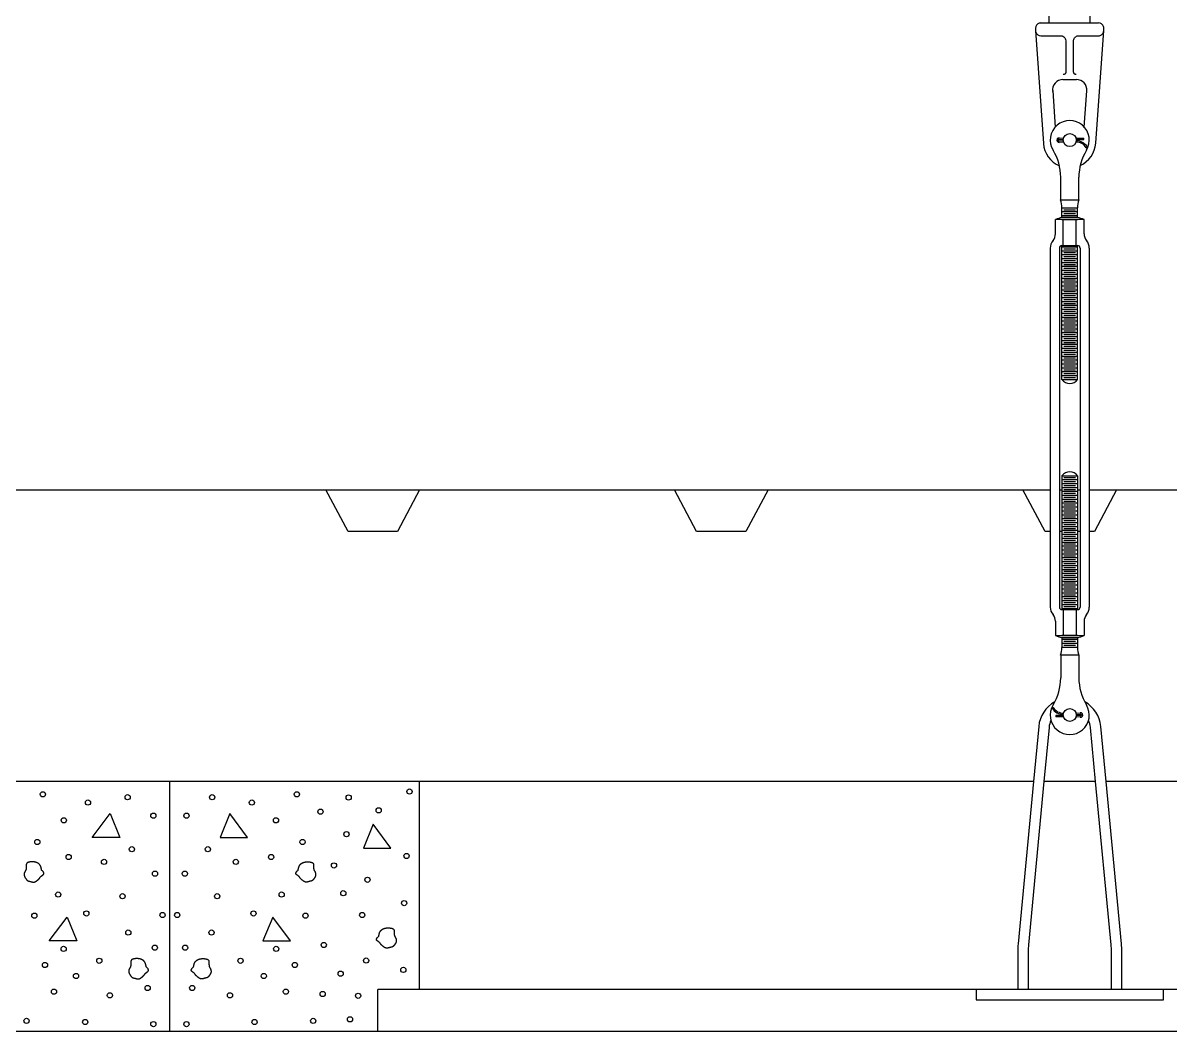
# Model space of a CAD drawing. Extents: x -63 to 400, y -73 to 137.
# Drawn here: x 113.2 to 168.3, y -50.2 to -1.8 of the extents above; entities that cross this region are included whole.
import ezdxf

# ---------------------------------------------------------------- set-up
doc = ezdxf.new("R2010")
doc.units = 0
doc.header["$MEASUREMENT"] = 0
doc.layers.add('2', color=7, linetype='Continuous')

msp = doc.modelspace()

# ---------------------------------------------------------------- linework, layer by layer
at = {"layer": '2', "color": 5, "linetype": 'Continuous'}
for p, q in [((162.532, -1.795), (162.535, 70.015)), ((164.513, -1.795), (164.516, 70.015)), ((161.894, -1.97), (161.883, -2.042)), ((161.883, -2.042), (161.883, -2.161)), ((161.883, -2.161), (161.885, -2.197)), ((161.883, -2.161), (162.259, -7.58)), ((161.885, -2.197), (161.894, -2.234)), ((161.908, -1.933), (161.894, -1.97)), ((161.929, -1.898), (161.908, -1.933)), ((161.956, -1.867), (161.929, -1.898)), ((161.987, -1.841), (161.956, -1.867)), ((162.021, -1.82), (161.987, -1.841)), ((162.058, -1.806), (162.021, -1.82)), ((162.095, -1.797), (162.058, -1.806)), ((162.131, -1.795), (162.095, -1.797)), ((162.131, -1.795), (164.914, -1.795)), ((164.778, -7.577), (165.161, -2.161)), ((164.987, -1.806), (164.914, -1.795)), ((165.023, -1.82), (164.987, -1.806)), ((165.058, -1.841), (165.023, -1.82)), ((165.089, -1.867), (165.058, -1.841)), ((165.115, -1.898), (165.089, -1.867)), ((165.136, -1.933), (165.115, -1.898)), ((165.151, -1.97), (165.136, -1.933)), ((165.159, -2.006), (165.151, -1.97)), ((165.151, -2.234), (165.161, -2.161)), ((165.161, -2.042), (165.159, -2.006)), ((165.161, -2.161), (165.161, -2.042)), ((161.894, -2.234), (161.908, -2.27)), ((161.908, -2.27), (161.929, -2.305)), ((161.929, -2.305), (161.956, -2.336)), ((161.956, -2.336), (161.987, -2.363)), ((161.987, -2.363), (162.021, -2.383)), ((162.021, -2.383), (162.058, -2.398)), ((162.058, -2.398), (162.131, -2.409)), ((162.131, -2.409), (163.089, -2.409)), ((163.089, -2.409), (163.125, -2.411)), ((163.125, -2.411), (163.162, -2.42)), ((163.162, -2.42), (163.198, -2.434)), ((163.198, -2.434), (163.233, -2.455)), ((163.233, -2.455), (163.264, -2.481)), ((163.264, -2.481), (163.29, -2.513)), ((163.29, -2.513), (163.311, -2.547)), ((163.311, -2.547), (163.326, -2.584)), ((163.326, -2.584), (163.337, -2.656)), ((163.337, -2.656), (163.337, -4.147)), ((163.708, -2.656), (163.71, -2.621)), ((163.708, -4.147), (163.708, -2.656)), ((163.71, -2.621), (163.719, -2.584)), ((163.719, -2.584), (163.733, -2.547)), ((163.733, -2.547), (163.754, -2.513)), ((163.754, -2.513), (163.781, -2.481)), ((163.781, -2.481), (163.812, -2.455)), ((163.812, -2.455), (163.846, -2.434)), ((163.846, -2.434), (163.883, -2.42)), ((163.883, -2.42), (163.956, -2.409)), ((163.956, -2.409), (164.914, -2.409)), ((164.914, -2.409), (164.95, -2.406)), ((164.95, -2.406), (164.987, -2.398)), ((164.987, -2.398), (165.023, -2.383)), ((165.023, -2.383), (165.058, -2.363)), ((165.058, -2.363), (165.089, -2.336)), ((165.089, -2.336), (165.115, -2.305)), ((165.115, -2.305), (165.136, -2.27)), ((165.136, -2.27), (165.151, -2.234)), ((163.249, -4.265), (163.213, -4.271)), ((163.267, -4.258), (163.249, -4.265)), ((163.285, -4.248), (163.267, -4.258)), ((163.3, -4.235), (163.285, -4.248)), ((163.314, -4.219), (163.3, -4.235)), ((163.324, -4.202), (163.314, -4.219)), ((163.331, -4.184), (163.324, -4.202)), ((163.335, -4.165), (163.331, -4.184)), ((163.337, -4.147), (163.335, -4.165)), ((163.713, -4.184), (163.708, -4.147)), ((163.721, -4.202), (163.713, -4.184)), ((163.731, -4.219), (163.721, -4.202)), ((163.744, -4.235), (163.731, -4.219)), ((163.76, -4.248), (163.744, -4.235)), ((163.777, -4.258), (163.76, -4.248)), ((163.795, -4.265), (163.777, -4.258)), ((163.814, -4.27), (163.795, -4.265)), ((163.832, -4.271), (163.814, -4.27)), ((163.197, -4.513), (163.849, -4.513)), ((162.706, -5.087), (162.706, -5.056)), ((162.706, -5.056), (162.824, -6.803)), ((164.222, -6.798), (164.342, -5.056)), ((163.013, -7.378), (163.214, -7.394)), ((163.214, -7.456), (163.013, -7.472)), ((163.018, -7.316), (163.227, -7.332)), ((163.227, -7.517), (163.018, -7.534)), ((163.824, -7.332), (164.199, -7.332)), ((163.836, -7.395), (164.199, -7.395)), ((164.199, -7.395), (164.199, -7.332)), ((164.316, -7.787), (164.37, -7.756)), ((163.088, -10.3), (163.088, -9.21)), ((163.963, -10.3), (163.963, -9.21)), ((163.088, -10.3), (163.963, -10.3)), ((163.15, -10.675), (163.9, -10.675)), ((163.15, -11.149), (163.15, -10.675)), ((163.15, -10.857), (163.9, -10.857)), ((163.244, -10.769), (163.806, -10.769)), ((163.244, -10.956), (163.806, -10.956)), ((163.9, -11.149), (163.9, -10.675)), ((164.213, -11.237), (162.838, -11.237)), ((162.838, -11.928), (162.838, -11.237)), ((163.15, -11.05), (163.9, -11.05)), ((163.9, -11.149), (163.15, -11.149)), ((163.15, -11.237), (163.9, -11.237)), ((163.213, -12.487), (163.213, -11.237)), ((163.838, -12.487), (163.838, -11.237)), ((164.213, -11.928), (164.213, -11.237)), ((162.588, -12.612), (162.588, -29.862)), ((163.025, -12.612), (163.025, -29.862)), ((163.15, -18.925), (163.15, -12.487)), ((163.15, -12.487), (163.9, -12.487)), ((163.15, -12.55), (163.9, -12.55)), ((163.244, -12.644), (163.806, -12.644)), ((163.9, -18.925), (163.9, -12.487)), ((164.025, -12.612), (164.025, -29.862)), ((164.463, -12.612), (164.463, -29.862)), ((163.15, -12.737), (163.9, -12.737)), ((163.15, -12.925), (163.9, -12.925)), ((163.15, -13.112), (163.9, -13.112)), ((163.244, -12.831), (163.806, -12.831)), ((163.244, -13.019), (163.806, -13.019)), ((163.244, -13.206), (163.806, -13.206)), ((163.15, -13.3), (163.9, -13.3)), ((163.15, -13.487), (163.9, -13.487)), ((163.15, -13.675), (163.9, -13.675)), ((163.244, -13.394), (163.806, -13.394)), ((163.244, -13.581), (163.806, -13.581)), ((163.244, -13.769), (163.806, -13.769)), ((163.15, -13.862), (163.9, -13.862)), ((163.15, -14.05), (163.9, -14.05)), ((163.15, -14.237), (163.9, -14.237)), ((163.244, -13.956), (163.806, -13.956)), ((163.244, -14.144), (163.806, -14.144)), ((163.244, -14.331), (163.806, -14.331)), ((163.15, -14.425), (163.9, -14.425)), ((163.15, -14.612), (163.9, -14.612)), ((163.15, -14.8), (163.9, -14.8)), ((163.244, -14.519), (163.806, -14.519)), ((163.244, -14.706), (163.806, -14.706)), ((163.15, -14.987), (163.9, -14.987)), ((163.15, -15.175), (163.9, -15.175)), ((163.15, -15.362), (163.9, -15.362)), ((163.244, -14.894), (163.806, -14.894)), ((163.244, -15.081), (163.806, -15.081)), ((163.244, -15.269), (163.806, -15.269)), ((163.15, -15.55), (163.9, -15.55)), ((163.15, -15.737), (163.9, -15.737)), ((163.15, -15.925), (163.9, -15.925)), ((163.244, -15.456), (163.806, -15.456)), ((163.244, -15.644), (163.806, -15.644)), ((163.244, -15.831), (163.806, -15.831)), ((163.15, -16.112), (163.9, -16.112)), ((163.15, -16.3), (163.9, -16.3)), ((163.15, -16.487), (163.9, -16.487)), ((163.244, -16.019), (163.806, -16.019)), ((163.244, -16.206), (163.806, -16.206)), ((163.244, -16.394), (163.806, -16.394)), ((163.15, -16.675), (163.9, -16.675)), ((163.15, -16.862), (163.9, -16.862)), ((163.15, -17.05), (163.9, -17.05)), ((163.244, -16.581), (163.806, -16.581)), ((163.244, -16.769), (163.806, -16.769)), ((163.244, -16.956), (163.806, -16.956)), ((163.15, -17.237), (163.9, -17.237)), ((163.15, -17.425), (163.9, -17.425)), ((163.15, -17.612), (163.9, -17.612)), ((163.244, -17.144), (163.806, -17.144)), ((163.244, -17.331), (163.806, -17.331)), ((163.244, -17.519), (163.806, -17.519)), ((163.15, -17.8), (163.9, -17.8)), ((163.15, -17.987), (163.9, -17.987)), ((163.15, -18.175), (163.9, -18.175)), ((163.244, -17.706), (163.806, -17.706)), ((163.244, -17.894), (163.806, -17.894)), ((163.244, -18.081), (163.806, -18.081)), ((163.15, -18.362), (163.9, -18.362)), ((163.15, -18.55), (163.9, -18.55)), ((163.15, -18.737), (163.9, -18.737)), ((163.244, -18.269), (163.806, -18.269)), ((163.244, -18.456), (163.806, -18.456)), ((163.244, -18.644), (163.806, -18.644)), ((163.15, -18.925), (163.9, -18.925)), ((163.244, -18.831), (163.806, -18.831)), ((163.15, -23.55), (163.15, -29.987)), ((163.15, -23.55), (163.9, -23.55)), ((163.244, -23.644), (163.806, -23.644)), ((163.9, -23.55), (163.9, -29.987)), ((94.713, -24.235), (162.588, -24.235)), ((128.838, -26.235), (127.775, -24.235)), ((132.275, -24.235), (131.213, -26.235)), ((145.588, -26.235), (144.525, -24.235)), ((149.025, -24.235), (147.963, -26.235)), ((162.338, -26.235), (161.275, -24.235)), ((163.025, -24.235), (163.15, -24.235)), ((163.15, -23.737), (163.9, -23.737)), ((163.15, -23.925), (163.9, -23.925)), ((163.15, -24.112), (163.9, -24.112)), ((163.244, -23.831), (163.806, -23.831)), ((163.244, -24.019), (163.806, -24.019)), ((163.244, -24.206), (163.806, -24.206)), ((163.9, -24.235), (164.025, -24.235)), ((164.463, -24.235), (229.588, -24.235)), ((165.775, -24.235), (164.713, -26.235)), ((163.15, -24.3), (163.9, -24.3)), ((163.15, -24.487), (163.9, -24.487)), ((163.15, -24.675), (163.9, -24.675)), ((163.244, -24.394), (163.806, -24.394)), ((163.244, -24.581), (163.806, -24.581)), ((163.244, -24.769), (163.806, -24.769)), ((163.15, -24.862), (163.9, -24.862)), ((163.15, -25.05), (163.9, -25.05)), ((163.15, -25.237), (163.9, -25.237)), ((163.244, -24.956), (163.806, -24.956)), ((163.244, -25.144), (163.806, -25.144)), ((163.244, -25.331), (163.806, -25.331)), ((163.15, -25.425), (163.9, -25.425)), ((163.15, -25.612), (163.9, -25.612)), ((163.15, -25.8), (163.9, -25.8)), ((163.244, -25.519), (163.806, -25.519)), ((163.244, -25.706), (163.806, -25.706)), ((163.244, -25.894), (163.806, -25.894)), ((131.213, -26.235), (128.838, -26.235)), ((147.963, -26.235), (145.588, -26.235)), ((162.588, -26.235), (162.338, -26.235)), ((163.15, -26.237), (163.025, -26.237)), ((163.15, -25.987), (163.9, -25.987)), ((163.15, -26.175), (163.9, -26.175)), ((163.15, -26.362), (163.9, -26.362)), ((163.244, -26.081), (163.806, -26.081)), ((163.244, -26.269), (163.806, -26.269)), ((163.244, -26.456), (163.806, -26.456)), ((164.025, -26.237), (163.9, -26.237)), ((164.713, -26.235), (164.463, -26.235)), ((163.15, -26.55), (163.9, -26.55)), ((163.15, -26.737), (163.9, -26.737)), ((163.15, -26.925), (163.9, -26.925)), ((163.244, -26.644), (163.806, -26.644)), ((163.244, -26.831), (163.806, -26.831)), ((163.15, -27.112), (163.9, -27.112)), ((163.15, -27.3), (163.9, -27.3)), ((163.15, -27.487), (163.9, -27.487)), ((163.244, -27.019), (163.806, -27.019)), ((163.244, -27.206), (163.806, -27.206)), ((163.244, -27.394), (163.806, -27.394)), ((163.15, -27.675), (163.9, -27.675)), ((163.15, -27.862), (163.9, -27.862)), ((163.15, -28.05), (163.9, -28.05)), ((163.244, -27.581), (163.806, -27.581)), ((163.244, -27.769), (163.806, -27.769)), ((163.244, -27.956), (163.806, -27.956)), ((163.15, -28.237), (163.9, -28.237)), ((163.15, -28.425), (163.9, -28.425)), ((163.15, -28.612), (163.9, -28.612)), ((163.244, -28.144), (163.806, -28.144)), ((163.244, -28.331), (163.806, -28.331)), ((163.244, -28.519), (163.806, -28.519)), ((163.15, -28.8), (163.9, -28.8)), ((163.15, -28.987), (163.9, -28.987)), ((163.15, -29.175), (163.9, -29.175)), ((163.244, -28.706), (163.806, -28.706)), ((163.244, -28.894), (163.806, -28.894)), ((163.244, -29.081), (163.806, -29.081)), ((163.15, -29.362), (163.9, -29.362)), ((163.15, -29.55), (163.9, -29.55)), ((163.15, -29.737), (163.9, -29.737)), ((163.244, -29.269), (163.806, -29.269)), ((163.244, -29.456), (163.806, -29.456)), ((163.244, -29.644), (163.806, -29.644)), ((163.15, -29.925), (163.9, -29.925)), ((163.15, -29.987), (163.9, -29.987)), ((163.213, -29.987), (163.213, -31.237)), ((163.244, -29.831), (163.806, -29.831)), ((163.838, -29.987), (163.838, -31.237)), ((162.838, -30.547), (162.838, -31.237)), ((164.213, -30.547), (164.213, -31.237)), ((162.838, -31.237), (164.213, -31.237)), ((163.9, -31.237), (163.15, -31.237)), ((163.15, -31.326), (163.15, -31.8)), ((163.15, -31.326), (163.9, -31.326)), ((163.9, -31.425), (163.15, -31.425)), ((163.9, -31.326), (163.9, -31.8)), ((163.9, -31.617), (163.15, -31.617)), ((163.9, -31.8), (163.15, -31.8)), ((163.806, -31.519), (163.244, -31.519)), ((163.806, -31.706), (163.244, -31.706)), ((163.088, -32.175), (163.088, -33.264)), ((163.963, -32.175), (163.088, -32.175)), ((163.963, -32.175), (163.963, -33.264)), ((162.734, -34.687), (162.681, -34.719)), ((163.214, -35.08), (162.852, -35.08)), ((162.852, -35.08), (162.852, -35.142)), ((163.227, -35.142), (162.852, -35.142)), ((163.824, -34.957), (164.032, -34.941)), ((164.032, -35.159), (163.824, -35.142)), ((163.836, -35.019), (164.037, -35.003)), ((164.037, -35.097), (163.836, -35.081)), ((162.033, -35.598), (161.783, -38.24)), ((162.531, -35.646), (162.285, -38.24)), ((164.768, -38.24), (164.522, -35.646)), ((165.27, -38.24), (165.02, -35.598)), ((95.52, -38.237), (161.783, -38.237)), ((120.277, -50.237), (120.277, -38.237)), ((132.277, -48.237), (132.277, -38.237)), ((161.783, -38.24), (161.042, -46.052)), ((162.285, -38.24), (161.54, -46.099)), ((162.285, -38.237), (164.768, -38.237)), ((165.513, -46.099), (164.768, -38.24)), ((165.27, -38.237), (228.783, -38.237)), ((166.011, -46.052), (165.27, -38.24)), ((116.547, -40.934), (117.398, -39.784)), ((117.398, -39.784), (117.869, -40.934)), ((123.155, -39.784), (122.685, -40.934)), ((124.006, -40.934), (123.155, -39.784)), ((130.046, -40.298), (129.575, -41.448)), ((130.897, -41.448), (130.046, -40.298)), ((117.869, -40.934), (116.547, -40.934)), ((122.685, -40.934), (124.006, -40.934)), ((129.575, -41.448), (130.897, -41.448)), ((114.481, -45.907), (115.332, -44.758)), ((115.332, -44.758), (115.803, -45.907)), ((125.221, -44.758), (124.751, -45.907)), ((126.072, -45.907), (125.221, -44.758)), ((115.803, -45.907), (114.481, -45.907)), ((124.751, -45.907), (126.072, -45.907)), ((161.027, -46.382), (161.027, -48.24)), ((161.527, -46.382), (161.527, -48.24)), ((165.527, -48.24), (165.527, -46.382)), ((166.027, -48.24), (166.027, -46.382)), ((182.277, -48.237), (130.277, -48.237)), ((130.277, -50.237), (130.277, -48.237)), ((159.027, -48.24), (159.027, -48.74)), ((168.027, -48.74), (168.027, -48.24)), ((159.027, -48.74), (168.027, -48.74)), ((-23.723, -50.237), (264.277, -50.237))]:
    msp.add_line(p, q, dxfattribs=at)
for points in [[(114.109, -42.498), (114.107, -42.48, 0.004785), (114.104, -42.463, 0.004913), (114.101, -42.446, 0.005179), (114.098, -42.429, 0.005594), (114.095, -42.413, 0.005983), (114.091, -42.397, 0.006362), (114.087, -42.382, 0.006756), (114.082, -42.367, 0.00718), (114.077, -42.352, 0.007603), (114.072, -42.338, 0.008039), (114.067, -42.325, 0.008471), (114.061, -42.311, 0.00891), (114.054, -42.298, 0.009333), (114.048, -42.286, 0.00975), (114.041, -42.274, 0.010138), (114.033, -42.262, 0.010509), (114.025, -42.251, 0.010826), (114.017, -42.24, 0.011103), (114.008, -42.23, 0.011341), (113.999, -42.22, 0.011564), (113.989, -42.211, 0.011551), (113.978, -42.202, 0.011336), (113.968, -42.193, 0.011036), (113.957, -42.185, 0.010634), (113.945, -42.177, 0.010268), (113.933, -42.17, 0.009897), (113.921, -42.163, 0.009544), (113.908, -42.156, 0.009179), (113.895, -42.15, 0.008841), (113.882, -42.144, 0.008503), (113.868, -42.139, 0.008191), (113.854, -42.134, 0.007883), (113.84, -42.13, 0.007603), (113.825, -42.125, 0.007329), (113.81, -42.122, 0.007081), (113.795, -42.118, 0.006841), (113.78, -42.115, 0.006626), (113.765, -42.113, 0.006419), (113.749, -42.11, 0.006236), (113.733, -42.109, 0.006061), (113.717, -42.107, 0.005907), (113.701, -42.106, 0.005763), (113.685, -42.105, 0.005637), (113.669, -42.105, 0.005521), (113.653, -42.105, 0.005421), (113.636, -42.105, 0.005329), (113.62, -42.106, 0.005258), (113.603, -42.107, 0.005201), (113.587, -42.108, 0.00514), (113.57, -42.11, 0.005062), (113.554, -42.112, 0.005083), (113.537, -42.114, 0.005221), (113.521, -42.117, 0.006031), (113.505, -42.12, 0.007829), (113.489, -42.124, 0.009649), (113.474, -42.128, 0.011932), (113.459, -42.133, 0.014416), (113.446, -42.139, 0.017553), (113.433, -42.145, 0.021223), (113.421, -42.152, 0.025951), (113.411, -42.16, 0.03001), (113.402, -42.17, 0.033019), (113.395, -42.18, 0.032883), (113.388, -42.191, 0.029027), (113.383, -42.203, 0.025269), (113.379, -42.216, 0.021469), (113.376, -42.23, 0.017986), (113.374, -42.244, 0.014521), (113.372, -42.258, 0.011672), (113.371, -42.274, 0.008962), (113.37, -42.289, 0.006754), (113.37, -42.305, 0.004559), (113.37, -42.321, 0.002745), (113.37, -42.338, 0.000833), (113.37, -42.354, -0.000805), (113.37, -42.371, -0.002637), (113.37, -42.387, -0.004312), (113.37, -42.404, -0.006297), (113.369, -42.42, -0.008122), (113.367, -42.436, -0.010228), (113.365, -42.451, -0.012587), (113.362, -42.466, -0.01574), (113.357, -42.481, -0.017251), (113.352, -42.495, -0.017002), (113.347, -42.509, -0.015078), (113.34, -42.522, -0.010869), (113.333, -42.535, -0.007364), (113.326, -42.548, -0.003739), (113.318, -42.561, -0.000502), (113.311, -42.574, 0.003172), (113.304, -42.587, 0.006628), (113.297, -42.6, 0.010722), (113.291, -42.614, 0.013226), (113.286, -42.628, 0.014832), (113.281, -42.642, 0.015088), (113.278, -42.657, 0.014292), (113.275, -42.672, 0.013883), (113.273, -42.687, 0.013764), (113.272, -42.703, 0.013686), (113.272, -42.718, 0.013657), (113.272, -42.733, 0.013745), (113.274, -42.749, 0.013963), (113.276, -42.764, 0.014224), (113.279, -42.779, 0.014554), (113.283, -42.793, 0.015101), (113.288, -42.807, 0.015976), (113.294, -42.821, 0.015668), (113.3, -42.835, 0.013866), (113.307, -42.848, 0.011842), (113.315, -42.86, 0.009091), (113.323, -42.873, 0.00656), (113.332, -42.885, 0.003629), (113.34, -42.897, 0.001959), (113.349, -42.909, 0.001108), (113.357, -42.921, 0.001572), (113.366, -42.933, 0.00347), (113.375, -42.945, 0.004668), (113.384, -42.957, 0.005443), (113.394, -42.969, 0.007694), (113.404, -42.98, 0.01221), (113.414, -42.99, 0.017137), (113.426, -43, 0.023974), (113.438, -43.008, 0.025959), (113.45, -43.014, 0.022284), (113.464, -43.02, 0.018818), (113.477, -43.025, 0.015063), (113.492, -43.03, 0.011683), (113.506, -43.033, 0.008014), (113.521, -43.037, 0.004976), (113.536, -43.04, 0.00181), (113.551, -43.043, -0.001224), (113.566, -43.047, -0.004947), (113.581, -43.05, -0.006053), (113.596, -43.055, -0.004853), (113.611, -43.059, -0.003013), (113.626, -43.063, -0.000016), (113.641, -43.068, 0.002521), (113.655, -43.072, 0.00528), (113.669, -43.075, 0.007878), (113.684, -43.078, 0.010941), (113.698, -43.08, 0.014094), (113.712, -43.082, 0.017981), (113.726, -43.082, 0.020233), (113.74, -43.081, 0.021055), (113.754, -43.079, 0.020457), (113.767, -43.076, 0.018422), (113.781, -43.071, 0.016727), (113.794, -43.066, 0.015121), (113.808, -43.06, 0.013622), (113.821, -43.053, 0.012038), (113.834, -43.046, 0.010686), (113.847, -43.038, 0.009342), (113.86, -43.029, 0.008202), (113.873, -43.02, 0.007044), (113.885, -43.01, 0.006083), (113.898, -43, 0.005098), (113.91, -42.99, 0.004237), (113.922, -42.98, 0.003276), (113.934, -42.969, 0.002582), (113.946, -42.959, 0.001962), (113.957, -42.948, 0.000895), (113.969, -42.938, -0.000947), (113.98, -42.928, 0.001004), (113.991, -42.917, 0.007533), (114.001, -42.907, 0.013881), (114.011, -42.896, 0.021241), (114.019, -42.884, 0.018761), (114.028, -42.871, 0.006753), (114.035, -42.858, -0.002565), (114.044, -42.846, -0.012008), (114.053, -42.834, -0.015872), (114.062, -42.823, -0.014536), (114.072, -42.813, -0.013302), (114.083, -42.802, -0.011978), (114.095, -42.793, -0.010661), (114.107, -42.783, -0.009179), (114.119, -42.774, -0.006686), (114.132, -42.765, -0.00297), (114.146, -42.755, 0.000284), (114.159, -42.746, 0.004153), (114.171, -42.737, 0.007845), (114.182, -42.727, 0.012498), (114.193, -42.718, 0.01805), (114.202, -42.708, 0.025988), (114.209, -42.697, 0.033213), (114.215, -42.687, 0.038945), (114.218, -42.676, 0.042043), (114.22, -42.664, 0.041098), (114.22, -42.652, 0.037039), (114.218, -42.64, 0.031405), (114.214, -42.627, 0.029902), (114.209, -42.614, 0.029417), (114.201, -42.6, 0.018987), (114.193, -42.587, 0.006842), (114.185, -42.575, 0.021033), (114.171, -42.558, 0.026686), (114.146, -42.532, 0.010564), (114.11, -42.498, 0.005181)], [(126.444, -42.498), (126.447, -42.48, -0.004785), (126.449, -42.463, -0.004913), (126.452, -42.446, -0.005179), (126.455, -42.429, -0.005594), (126.459, -42.413, -0.005983), (126.462, -42.397, -0.006362), (126.467, -42.382, -0.006756), (126.471, -42.367, -0.00718), (126.476, -42.352, -0.007603), (126.481, -42.338, -0.008039), (126.487, -42.325, -0.008471), (126.492, -42.311, -0.00891), (126.499, -42.298, -0.009333), (126.506, -42.286, -0.00975), (126.513, -42.274, -0.010138), (126.52, -42.262, -0.010509), (126.528, -42.251, -0.010826), (126.537, -42.24, -0.011103), (126.545, -42.23, -0.011341), (126.555, -42.22, -0.011564), (126.565, -42.211, -0.011551), (126.575, -42.202, -0.011336), (126.586, -42.193, -0.011036), (126.597, -42.185, -0.010634), (126.608, -42.177, -0.010268), (126.62, -42.17, -0.009897), (126.632, -42.163, -0.009544), (126.645, -42.156, -0.009179), (126.658, -42.15, -0.008841), (126.672, -42.144, -0.008503), (126.685, -42.139, -0.008191), (126.699, -42.134, -0.007883), (126.714, -42.13, -0.007603), (126.728, -42.125, -0.007329), (126.743, -42.122, -0.007081), (126.758, -42.118, -0.006841), (126.773, -42.115, -0.006626), (126.789, -42.113, -0.006419), (126.804, -42.11, -0.006236), (126.82, -42.109, -0.006061), (126.836, -42.107, -0.005907), (126.852, -42.106, -0.005763), (126.868, -42.105, -0.005637), (126.884, -42.105, -0.005521), (126.901, -42.105, -0.005421), (126.917, -42.105, -0.005329), (126.934, -42.106, -0.005258), (126.95, -42.107, -0.005201), (126.967, -42.108, -0.00514), (126.983, -42.11, -0.005062), (127, -42.112, -0.005083), (127.016, -42.114, -0.005221), (127.032, -42.117, -0.006031), (127.048, -42.12, -0.007829), (127.064, -42.124, -0.009649), (127.079, -42.128, -0.011932), (127.094, -42.133, -0.014416), (127.108, -42.139, -0.017553), (127.12, -42.145, -0.021223), (127.132, -42.152, -0.025951), (127.142, -42.16, -0.03001), (127.151, -42.17, -0.033019), (127.159, -42.18, -0.032883), (127.165, -42.191, -0.029027), (127.17, -42.203, -0.025269), (127.174, -42.216, -0.021469), (127.177, -42.23, -0.017986), (127.18, -42.244, -0.014521), (127.181, -42.258, -0.011672), (127.182, -42.274, -0.008962), (127.183, -42.289, -0.006754), (127.183, -42.305, -0.004559), (127.183, -42.321, -0.002745), (127.183, -42.338, -0.000833), (127.183, -42.354, 0.000805), (127.183, -42.371, 0.002637), (127.183, -42.387, 0.004312), (127.184, -42.404, 0.006297), (127.185, -42.42, 0.008122), (127.186, -42.436, 0.010228), (127.189, -42.451, 0.012587), (127.192, -42.466, 0.01574), (127.196, -42.481, 0.017251), (127.201, -42.495, 0.017002), (127.207, -42.509, 0.015078), (127.213, -42.522, 0.010869), (127.22, -42.535, 0.007364), (127.228, -42.548, 0.003739), (127.235, -42.561, 0.000502), (127.242, -42.574, -0.003172), (127.25, -42.587, -0.006628), (127.256, -42.6, -0.010722), (127.262, -42.614, -0.013226), (127.268, -42.628, -0.014832), (127.272, -42.642, -0.015088), (127.276, -42.657, -0.014292), (127.278, -42.672, -0.013883), (127.28, -42.687, -0.013764), (127.281, -42.703, -0.013686), (127.282, -42.718, -0.013657), (127.281, -42.733, -0.013745), (127.28, -42.749, -0.013963), (127.277, -42.764, -0.014224), (127.274, -42.779, -0.014554), (127.27, -42.793, -0.015101), (127.265, -42.807, -0.015976), (127.26, -42.821, -0.015668), (127.253, -42.835, -0.013866), (127.246, -42.848, -0.011842), (127.238, -42.86, -0.009091), (127.23, -42.873, -0.00656), (127.222, -42.885, -0.003629), (127.213, -42.897, -0.001959), (127.205, -42.909, -0.001108), (127.196, -42.921, -0.001572), (127.187, -42.933, -0.00347), (127.178, -42.945, -0.004668), (127.169, -42.957, -0.005443), (127.159, -42.969, -0.007694), (127.149, -42.98, -0.01221), (127.139, -42.99, -0.017137), (127.128, -43, -0.023974), (127.116, -43.008, -0.025959), (127.103, -43.014, -0.022284), (127.09, -43.02, -0.018818), (127.076, -43.025, -0.015063), (127.062, -43.03, -0.011683), (127.047, -43.033, -0.008014), (127.032, -43.037, -0.004976), (127.017, -43.04, -0.00181), (127.002, -43.043, 0.001224), (126.987, -43.047, 0.004947), (126.972, -43.05, 0.006053), (126.957, -43.055, 0.004853), (126.942, -43.059, 0.003013), (126.927, -43.063, 0.000016), (126.913, -43.068, -0.002521), (126.898, -43.072, -0.00528), (126.884, -43.075, -0.007878), (126.87, -43.078, -0.010941), (126.855, -43.08, -0.014094), (126.841, -43.082, -0.017981), (126.827, -43.082, -0.020233), (126.813, -43.081, -0.021055), (126.8, -43.079, -0.020457), (126.786, -43.076, -0.018422), (126.772, -43.071, -0.016727), (126.759, -43.066, -0.015121), (126.745, -43.06, -0.013622), (126.732, -43.053, -0.012038), (126.719, -43.046, -0.010686), (126.706, -43.038, -0.009342), (126.693, -43.029, -0.008202), (126.681, -43.02, -0.007044), (126.668, -43.01, -0.006083), (126.656, -43, -0.005098), (126.643, -42.99, -0.004237), (126.631, -42.98, -0.003276), (126.619, -42.969, -0.002582), (126.608, -42.959, -0.001962), (126.596, -42.948, -0.000895), (126.585, -42.938, 0.000947), (126.573, -42.928, -0.001004), (126.562, -42.917, -0.007533), (126.552, -42.907, -0.013881), (126.542, -42.896, -0.021241), (126.534, -42.884, -0.018761), (126.526, -42.871, -0.006753), (126.518, -42.858, 0.002565), (126.51, -42.846, 0.012008), (126.501, -42.834, 0.015872), (126.491, -42.823, 0.014536), (126.481, -42.813, 0.013302), (126.47, -42.802, 0.011978), (126.459, -42.793, 0.010661), (126.447, -42.783, 0.009179), (126.434, -42.774, 0.006686), (126.421, -42.765, 0.00297), (126.408, -42.755, -0.000284), (126.395, -42.746, -0.004153), (126.382, -42.737, -0.007845), (126.371, -42.727, -0.012498), (126.36, -42.718, -0.01805), (126.351, -42.708, -0.025988), (126.344, -42.697, -0.033213), (126.338, -42.687, -0.038945), (126.335, -42.676, -0.042043), (126.333, -42.664, -0.041098), (126.333, -42.652, -0.037039), (126.335, -42.64, -0.031405), (126.339, -42.627, -0.029902), (126.344, -42.614, -0.029417), (126.352, -42.6, -0.018987), (126.36, -42.587, -0.006842), (126.368, -42.575, -0.021033), (126.382, -42.558, -0.026686), (126.407, -42.532, -0.010564), (126.443, -42.498, -0.005181)], [(130.319, -45.673), (130.321, -45.655, -0.004785), (130.324, -45.637, -0.004913), (130.327, -45.62, -0.005179), (130.33, -45.604, -0.005594), (130.333, -45.588, -0.005983), (130.337, -45.572, -0.006362), (130.341, -45.557, -0.006756), (130.345, -45.542, -0.00718), (130.35, -45.527, -0.007603), (130.355, -45.513, -0.008039), (130.361, -45.499, -0.008471), (130.367, -45.486, -0.00891), (130.373, -45.473, -0.009333), (130.38, -45.461, -0.00975), (130.387, -45.449, -0.010138), (130.395, -45.437, -0.010509), (130.403, -45.426, -0.010826), (130.411, -45.415, -0.011103), (130.42, -45.405, -0.011341), (130.429, -45.395, -0.011564), (130.439, -45.386, -0.011551), (130.449, -45.376, -0.011336), (130.46, -45.368, -0.011036), (130.471, -45.36, -0.010634), (130.483, -45.352, -0.010268), (130.495, -45.345, -0.009897), (130.507, -45.338, -0.009544), (130.52, -45.331, -0.009179), (130.533, -45.325, -0.008841), (130.546, -45.319, -0.008503), (130.56, -45.314, -0.008191), (130.574, -45.309, -0.007883), (130.588, -45.304, -0.007603), (130.603, -45.3, -0.007329), (130.617, -45.296, -0.007081), (130.632, -45.293, -0.006841), (130.648, -45.29, -0.006626), (130.663, -45.287, -0.006419), (130.679, -45.285, -0.006236), (130.694, -45.283, -0.006061), (130.71, -45.282, -0.005907), (130.726, -45.281, -0.005763), (130.743, -45.28, -0.005637), (130.759, -45.28, -0.005521), (130.775, -45.28, -0.005421), (130.792, -45.28, -0.005329), (130.808, -45.281, -0.005258), (130.825, -45.282, -0.005201), (130.841, -45.283, -0.00514), (130.858, -45.285, -0.005062), (130.874, -45.287, -0.005083), (130.89, -45.289, -0.005221), (130.907, -45.292, -0.006031), (130.923, -45.295, -0.007829), (130.939, -45.299, -0.009649), (130.954, -45.303, -0.011932), (130.968, -45.308, -0.014416), (130.982, -45.313, -0.017553), (130.995, -45.32, -0.021223), (131.006, -45.327, -0.025951), (131.017, -45.335, -0.03001), (131.026, -45.345, -0.033019), (131.033, -45.355, -0.032883), (131.039, -45.366, -0.029027), (131.045, -45.378, -0.025269), (131.049, -45.391, -0.021469), (131.052, -45.404, -0.017986), (131.054, -45.419, -0.014521), (131.056, -45.433, -0.011672), (131.057, -45.448, -0.008962), (131.057, -45.464, -0.006754), (131.058, -45.48, -0.004559), (131.058, -45.496, -0.002745), (131.057, -45.513, -0.000833), (131.057, -45.529, 0.000805), (131.057, -45.546, 0.002637), (131.058, -45.562, 0.004312), (131.058, -45.578, 0.006297), (131.059, -45.595, 0.008122), (131.061, -45.611, 0.010228), (131.063, -45.626, 0.012587), (131.066, -45.641, 0.01574), (131.07, -45.656, 0.017251), (131.075, -45.67, 0.017002), (131.081, -45.684, 0.015078), (131.088, -45.697, 0.010869), (131.095, -45.71, 0.007364), (131.102, -45.723, 0.003739), (131.11, -45.736, 0.000502), (131.117, -45.749, -0.003172), (131.124, -45.762, -0.006628), (131.131, -45.775, -0.010722), (131.137, -45.789, -0.013226), (131.142, -45.803, -0.014832), (131.146, -45.817, -0.015088), (131.15, -45.832, -0.014292), (131.153, -45.847, -0.013883), (131.155, -45.862, -0.013764), (131.156, -45.878, -0.013686), (131.156, -45.893, -0.013657), (131.156, -45.908, -0.013745), (131.154, -45.924, -0.013963), (131.152, -45.939, -0.014224), (131.149, -45.954, -0.014554), (131.145, -45.968, -0.015101), (131.14, -45.982, -0.015976), (131.134, -45.996, -0.015668), (131.128, -46.01, -0.013866), (131.12, -46.023, -0.011842), (131.113, -46.035, -0.009091), (131.105, -46.048, -0.00656), (131.096, -46.06, -0.003629), (131.088, -46.072, -0.001959), (131.079, -46.084, -0.001108), (131.07, -46.096, -0.001572), (131.062, -46.108, -0.00347), (131.053, -46.12, -0.004668), (131.044, -46.132, -0.005443), (131.034, -46.143, -0.007694), (131.024, -46.155, -0.01221), (131.013, -46.165, -0.017137), (131.002, -46.174, -0.023974), (130.99, -46.182, -0.025959), (130.977, -46.189, -0.022284), (130.964, -46.195, -0.018818), (130.95, -46.2, -0.015063), (130.936, -46.204, -0.011683), (130.922, -46.208, -0.008014), (130.907, -46.212, -0.004976), (130.892, -46.215, -0.00181), (130.877, -46.218, 0.001224), (130.861, -46.221, 0.004947), (130.846, -46.225, 0.006053), (130.831, -46.229, 0.004853), (130.817, -46.234, 0.003013), (130.802, -46.238, 0.000016), (130.787, -46.242, -0.002521), (130.773, -46.246, -0.00528), (130.758, -46.25, -0.007878), (130.744, -46.253, -0.010941), (130.73, -46.255, -0.014094), (130.716, -46.257, -0.017981), (130.702, -46.257, -0.020233), (130.688, -46.256, -0.021055), (130.674, -46.254, -0.020457), (130.66, -46.251, -0.018422), (130.647, -46.246, -0.016727), (130.633, -46.241, -0.015121), (130.62, -46.235, -0.013622), (130.607, -46.228, -0.012038), (130.594, -46.221, -0.010686), (130.581, -46.213, -0.009342), (130.568, -46.204, -0.008202), (130.555, -46.195, -0.007044), (130.543, -46.185, -0.006083), (130.53, -46.175, -0.005098), (130.518, -46.165, -0.004237), (130.506, -46.155, -0.003276), (130.494, -46.144, -0.002582), (130.482, -46.134, -0.001962), (130.47, -46.123, -0.000895), (130.459, -46.113, 0.000947), (130.448, -46.102, -0.001004), (130.437, -46.092, -0.007533), (130.426, -46.082, -0.013881), (130.417, -46.07, -0.021241), (130.408, -46.058, -0.018761), (130.4, -46.046, -0.006753), (130.392, -46.033, 0.002565), (130.384, -46.021, 0.012008), (130.375, -46.009, 0.015872), (130.366, -45.998, 0.014536), (130.355, -45.988, 0.013302), (130.345, -45.977, 0.011978), (130.333, -45.968, 0.010661), (130.321, -45.958, 0.009179), (130.308, -45.949, 0.006686), (130.295, -45.939, 0.00297), (130.282, -45.93, -0.000284), (130.269, -45.921, -0.004153), (130.257, -45.912, -0.007845), (130.245, -45.902, -0.012498), (130.235, -45.893, -0.01805), (130.226, -45.883, -0.025988), (130.218, -45.872, -0.033213), (130.213, -45.862, -0.038945), (130.209, -45.85, -0.042043), (130.208, -45.839, -0.041098), (130.208, -45.827, -0.037039), (130.21, -45.815, -0.031405), (130.213, -45.802, -0.029902), (130.219, -45.789, -0.029417), (130.227, -45.775, -0.018987), (130.235, -45.762, -0.006842), (130.243, -45.749, -0.021033), (130.257, -45.733, -0.026686), (130.282, -45.707, -0.010564), (130.318, -45.672, -0.005181)], [(119.137, -47.149), (119.135, -47.131, 0.004785), (119.132, -47.114, 0.004913), (119.129, -47.097, 0.005179), (119.126, -47.08, 0.005594), (119.123, -47.064, 0.005983), (119.119, -47.048, 0.006362), (119.115, -47.033, 0.006756), (119.11, -47.018, 0.00718), (119.106, -47.003, 0.007603), (119.1, -46.989, 0.008039), (119.095, -46.976, 0.008471), (119.089, -46.962, 0.00891), (119.083, -46.949, 0.009333), (119.076, -46.937, 0.00975), (119.069, -46.925, 0.010138), (119.061, -46.913, 0.010509), (119.053, -46.902, 0.010826), (119.045, -46.891, 0.011103), (119.036, -46.881, 0.011341), (119.027, -46.871, 0.011564), (119.017, -46.862, 0.011551), (119.007, -46.853, 0.011336), (118.996, -46.844, 0.011036), (118.985, -46.836, 0.010634), (118.973, -46.828, 0.010268), (118.961, -46.821, 0.009897), (118.949, -46.814, 0.009544), (118.936, -46.807, 0.009179), (118.923, -46.801, 0.008841), (118.91, -46.795, 0.008503), (118.896, -46.79, 0.008191), (118.882, -46.785, 0.007883), (118.868, -46.78, 0.007603), (118.853, -46.776, 0.007329), (118.838, -46.773, 0.007081), (118.823, -46.769, 0.006841), (118.808, -46.766, 0.006626), (118.793, -46.764, 0.006419), (118.777, -46.761, 0.006236), (118.761, -46.76, 0.006061), (118.745, -46.758, 0.005907), (118.729, -46.757, 0.005763), (118.713, -46.756, 0.005637), (118.697, -46.756, 0.005521), (118.681, -46.756, 0.005421), (118.664, -46.756, 0.005329), (118.648, -46.757, 0.005258), (118.631, -46.758, 0.005201), (118.615, -46.759, 0.00514), (118.598, -46.761, 0.005062), (118.582, -46.763, 0.005083), (118.565, -46.765, 0.005221), (118.549, -46.768, 0.006031), (118.533, -46.771, 0.007829), (118.517, -46.775, 0.009649), (118.502, -46.779, 0.011932), (118.488, -46.784, 0.014416), (118.474, -46.79, 0.017553), (118.461, -46.796, 0.021223), (118.45, -46.803, 0.025951), (118.439, -46.811, 0.03001), (118.43, -46.821, 0.033019), (118.423, -46.831, 0.032883), (118.416, -46.842, 0.029027), (118.411, -46.854, 0.025269), (118.407, -46.867, 0.021469), (118.404, -46.881, 0.017986), (118.402, -46.895, 0.014521), (118.4, -46.909, 0.011672), (118.399, -46.925, 0.008962), (118.399, -46.94, 0.006754), (118.398, -46.956, 0.004559), (118.398, -46.972, 0.002745), (118.398, -46.989, 0.000833), (118.399, -47.005, -0.000805), (118.399, -47.022, -0.002637), (118.398, -47.038, -0.004312), (118.398, -47.055, -0.006297), (118.397, -47.071, -0.008122), (118.395, -47.087, -0.010228), (118.393, -47.102, -0.012587), (118.39, -47.117, -0.01574), (118.386, -47.132, -0.017251), (118.381, -47.146, -0.017002), (118.375, -47.16, -0.015078), (118.368, -47.173, -0.010869), (118.361, -47.186, -0.007364), (118.354, -47.199, -0.003739), (118.346, -47.212, -0.000502), (118.339, -47.225, 0.003172), (118.332, -47.238, 0.006628), (118.325, -47.251, 0.010722), (118.319, -47.265, 0.013226), (118.314, -47.279, 0.014832), (118.309, -47.293, 0.015088), (118.306, -47.308, 0.014292), (118.303, -47.323, 0.013883), (118.301, -47.338, 0.013764), (118.3, -47.354, 0.013686), (118.3, -47.369, 0.013657), (118.3, -47.384, 0.013745), (118.302, -47.4, 0.013963), (118.304, -47.415, 0.014224), (118.307, -47.43, 0.014554), (118.311, -47.444, 0.015101), (118.316, -47.458, 0.015976), (118.322, -47.472, 0.015668), (118.328, -47.486, 0.013866), (118.335, -47.499, 0.011842), (118.343, -47.511, 0.009091), (118.351, -47.524, 0.00656), (118.36, -47.536, 0.003629), (118.368, -47.548, 0.001959), (118.377, -47.56, 0.001108), (118.385, -47.572, 0.001572), (118.394, -47.584, 0.00347), (118.403, -47.596, 0.004668), (118.412, -47.608, 0.005443), (118.422, -47.62, 0.007694), (118.432, -47.631, 0.01221), (118.443, -47.641, 0.017137), (118.454, -47.651, 0.023974), (118.466, -47.659, 0.025959), (118.478, -47.665, 0.022284), (118.492, -47.671, 0.018818), (118.506, -47.676, 0.015063), (118.52, -47.681, 0.011683), (118.534, -47.684, 0.008014), (118.549, -47.688, 0.004976), (118.564, -47.691, 0.00181), (118.579, -47.694, -0.001224), (118.594, -47.698, -0.004947), (118.609, -47.701, -0.006053), (118.624, -47.706, -0.004853), (118.639, -47.71, -0.003013), (118.654, -47.714, -0.000016), (118.669, -47.719, 0.002521), (118.683, -47.723, 0.00528), (118.698, -47.726, 0.007878), (118.712, -47.729, 0.010941), (118.726, -47.731, 0.014094), (118.74, -47.733, 0.017981), (118.754, -47.733, 0.020233), (118.768, -47.732, 0.021055), (118.782, -47.73, 0.020457), (118.796, -47.727, 0.018422), (118.809, -47.722, 0.016727), (118.823, -47.717, 0.015121), (118.836, -47.711, 0.013622), (118.849, -47.704, 0.012038), (118.862, -47.697, 0.010686), (118.875, -47.689, 0.009342), (118.888, -47.68, 0.008202), (118.901, -47.671, 0.007044), (118.913, -47.661, 0.006083), (118.926, -47.651, 0.005098), (118.938, -47.641, 0.004237), (118.95, -47.631, 0.003276), (118.962, -47.62, 0.002582), (118.974, -47.61, 0.001962), (118.985, -47.599, 0.000895), (118.997, -47.589, -0.000947), (119.008, -47.579, 0.001004), (119.019, -47.568, 0.007533), (119.029, -47.558, 0.013881), (119.039, -47.547, 0.021241), (119.048, -47.535, 0.018761), (119.056, -47.522, 0.006753), (119.064, -47.509, -0.002565), (119.072, -47.497, -0.012008), (119.081, -47.485, -0.015872), (119.09, -47.474, -0.014536), (119.1, -47.464, -0.013302), (119.111, -47.453, -0.011978), (119.123, -47.444, -0.010661), (119.135, -47.434, -0.009179), (119.148, -47.425, -0.006686), (119.161, -47.416, -0.00297), (119.174, -47.406, 0.000284), (119.187, -47.397, 0.004153), (119.199, -47.388, 0.007845), (119.211, -47.378, 0.012498), (119.221, -47.369, 0.01805), (119.23, -47.359, 0.025988), (119.237, -47.348, 0.033213), (119.243, -47.338, 0.038945), (119.247, -47.327, 0.042043), (119.248, -47.315, 0.041098), (119.248, -47.303, 0.037039), (119.246, -47.291, 0.031405), (119.242, -47.278, 0.029902), (119.237, -47.265, 0.029417), (119.229, -47.251, 0.018987), (119.221, -47.238, 0.006842), (119.213, -47.226, 0.021033), (119.199, -47.209, 0.026686), (119.174, -47.183, 0.010564), (119.138, -47.149, 0.005181)], [(121.416, -47.149), (121.418, -47.131, -0.004785), (121.421, -47.114, -0.004913), (121.424, -47.097, -0.005179), (121.427, -47.08, -0.005594), (121.431, -47.064, -0.005983), (121.434, -47.048, -0.006362), (121.438, -47.033, -0.006756), (121.443, -47.018, -0.00718), (121.448, -47.003, -0.007603), (121.453, -46.989, -0.008039), (121.458, -46.976, -0.008471), (121.464, -46.962, -0.00891), (121.471, -46.949, -0.009333), (121.477, -46.937, -0.00975), (121.485, -46.925, -0.010138), (121.492, -46.913, -0.010509), (121.5, -46.902, -0.010826), (121.508, -46.891, -0.011103), (121.517, -46.881, -0.011341), (121.527, -46.871, -0.011564), (121.536, -46.862, -0.011551), (121.547, -46.853, -0.011336), (121.557, -46.844, -0.011036), (121.569, -46.836, -0.010634), (121.58, -46.828, -0.010268), (121.592, -46.821, -0.009897), (121.604, -46.814, -0.009544), (121.617, -46.807, -0.009179), (121.63, -46.801, -0.008841), (121.643, -46.795, -0.008503), (121.657, -46.79, -0.008191), (121.671, -46.785, -0.007883), (121.685, -46.78, -0.007603), (121.7, -46.776, -0.007329), (121.715, -46.773, -0.007081), (121.73, -46.769, -0.006841), (121.745, -46.766, -0.006626), (121.76, -46.764, -0.006419), (121.776, -46.761, -0.006236), (121.792, -46.76, -0.006061), (121.808, -46.758, -0.005907), (121.824, -46.757, -0.005763), (121.84, -46.756, -0.005637), (121.856, -46.756, -0.005521), (121.873, -46.756, -0.005421), (121.889, -46.756, -0.005329), (121.906, -46.757, -0.005258), (121.922, -46.758, -0.005201), (121.938, -46.759, -0.00514), (121.955, -46.761, -0.005062), (121.971, -46.763, -0.005083), (121.988, -46.765, -0.005221), (122.004, -46.768, -0.006031), (122.02, -46.771, -0.007829), (122.036, -46.775, -0.009649), (122.051, -46.779, -0.011932), (122.066, -46.784, -0.014416), (122.079, -46.79, -0.017553), (122.092, -46.796, -0.021223), (122.104, -46.803, -0.025951), (122.114, -46.811, -0.03001), (122.123, -46.821, -0.033019), (122.131, -46.831, -0.032883), (122.137, -46.842, -0.029027), (122.142, -46.854, -0.025269), (122.146, -46.867, -0.021469), (122.149, -46.881, -0.017986), (122.151, -46.895, -0.014521), (122.153, -46.909, -0.011672), (122.154, -46.925, -0.008962), (122.155, -46.94, -0.006754), (122.155, -46.956, -0.004559), (122.155, -46.972, -0.002745), (122.155, -46.989, -0.000833), (122.155, -47.005, 0.000805), (122.155, -47.022, 0.002637), (122.155, -47.038, 0.004312), (122.156, -47.055, 0.006297), (122.157, -47.071, 0.008122), (122.158, -47.087, 0.010228), (122.16, -47.102, 0.012587), (122.164, -47.117, 0.01574), (122.168, -47.132, 0.017251), (122.173, -47.146, 0.017002), (122.179, -47.16, 0.015078), (122.185, -47.173, 0.010869), (122.192, -47.186, 0.007364), (122.199, -47.199, 0.003739), (122.207, -47.212, 0.000502), (122.214, -47.225, -0.003172), (122.221, -47.238, -0.006628), (122.228, -47.251, -0.010722), (122.234, -47.265, -0.013226), (122.239, -47.279, -0.014832), (122.244, -47.293, -0.015088), (122.247, -47.308, -0.014292), (122.25, -47.323, -0.013883), (122.252, -47.338, -0.013764), (122.253, -47.354, -0.013686), (122.254, -47.369, -0.013657), (122.253, -47.384, -0.013745), (122.252, -47.4, -0.013963), (122.249, -47.415, -0.014224), (122.246, -47.43, -0.014554), (122.242, -47.444, -0.015101), (122.237, -47.458, -0.015976), (122.232, -47.472, -0.015668), (122.225, -47.486, -0.013866), (122.218, -47.499, -0.011842), (122.21, -47.511, -0.009091), (122.202, -47.524, -0.00656), (122.194, -47.536, -0.003629), (122.185, -47.548, -0.001959), (122.176, -47.56, -0.001108), (122.168, -47.572, -0.001572), (122.159, -47.584, -0.00347), (122.15, -47.596, -0.004668), (122.141, -47.608, -0.005443), (122.131, -47.62, -0.007694), (122.121, -47.631, -0.01221), (122.111, -47.641, -0.017137), (122.099, -47.651, -0.023974), (122.087, -47.659, -0.025959), (122.075, -47.665, -0.022284), (122.062, -47.671, -0.018818), (122.048, -47.676, -0.015063), (122.034, -47.681, -0.011683), (122.019, -47.684, -0.008014), (122.004, -47.688, -0.004976), (121.989, -47.691, -0.00181), (121.974, -47.694, 0.001224), (121.959, -47.698, 0.004947), (121.944, -47.701, 0.006053), (121.929, -47.706, 0.004853), (121.914, -47.71, 0.003013), (121.899, -47.714, 0.000016), (121.885, -47.719, -0.002521), (121.87, -47.723, -0.00528), (121.856, -47.726, -0.007878), (121.841, -47.729, -0.010941), (121.827, -47.731, -0.014094), (121.813, -47.733, -0.017981), (121.799, -47.733, -0.020233), (121.785, -47.732, -0.021055), (121.771, -47.73, -0.020457), (121.758, -47.727, -0.018422), (121.744, -47.722, -0.016727), (121.731, -47.717, -0.015121), (121.717, -47.711, -0.013622), (121.704, -47.704, -0.012038), (121.691, -47.697, -0.010686), (121.678, -47.689, -0.009342), (121.665, -47.68, -0.008202), (121.653, -47.671, -0.007044), (121.64, -47.661, -0.006083), (121.628, -47.651, -0.005098), (121.615, -47.641, -0.004237), (121.603, -47.631, -0.003276), (121.591, -47.62, -0.002582), (121.579, -47.61, -0.001962), (121.568, -47.599, -0.000895), (121.556, -47.589, 0.000947), (121.545, -47.579, -0.001004), (121.534, -47.568, -0.007533), (121.524, -47.558, -0.013881), (121.514, -47.547, -0.021241), (121.506, -47.535, -0.018761), (121.498, -47.522, -0.006753), (121.49, -47.509, 0.002565), (121.481, -47.497, 0.012008), (121.473, -47.485, 0.015872), (121.463, -47.474, 0.014536), (121.453, -47.464, 0.013302), (121.442, -47.453, 0.011978), (121.43, -47.444, 0.010661), (121.418, -47.434, 0.009179), (121.406, -47.425, 0.006686), (121.393, -47.416, 0.00297), (121.38, -47.406, -0.000284), (121.367, -47.397, -0.004153), (121.354, -47.388, -0.007845), (121.343, -47.378, -0.012498), (121.332, -47.369, -0.01805), (121.323, -47.359, -0.025988), (121.316, -47.348, -0.033213), (121.31, -47.338, -0.038945), (121.307, -47.327, -0.042043), (121.305, -47.315, -0.041098), (121.305, -47.303, -0.037039), (121.307, -47.291, -0.031405), (121.311, -47.278, -0.029902), (121.316, -47.265, -0.029417), (121.324, -47.251, -0.018987), (121.332, -47.238, -0.006842), (121.34, -47.226, -0.021033), (121.354, -47.209, -0.026686), (121.379, -47.183, -0.010564), (121.415, -47.149, -0.005181)]]:
    msp.add_lwpolyline(points, format="xyb", dxfattribs=at)
for centre, radius in [((163.525, -7.425), 0.312), ((163.525, -35.05), 0.312), ((114.173, -38.859), 0.125), ((116.338, -39.259), 0.125), ((118.245, -39.001), 0.125), ((122.308, -39.001), 0.125), ((124.215, -39.259), 0.125), ((126.38, -38.859), 0.125), ((128.867, -39.014), 0.125), ((131.792, -38.73), 0.125), ((127.514, -39.697), 0.125), ((130.31, -39.633), 0.125), ((115.178, -40.109), 0.125), ((119.482, -39.89), 0.125), ((121.071, -39.89), 0.125), ((125.375, -40.109), 0.125), ((128.762, -40.776), 0.125), ((113.903, -41.153), 0.125), ((126.651, -41.153), 0.125), ((115.41, -41.875), 0.125), ((118.451, -41.501), 0.125), ((122.102, -41.501), 0.125), ((125.143, -41.875), 0.125), ((131.651, -41.823), 0.125), ((117.111, -42.107), 0.125), ((123.442, -42.107), 0.125), ((128.162, -42.279), 0.125), ((119.56, -42.674), 0.125), ((120.994, -42.674), 0.125), ((129.769, -42.97), 0.125), ((114.908, -43.679), 0.125), ((125.646, -43.679), 0.125), ((128.609, -43.614), 0.125), ((118, -43.756), 0.125), ((122.553, -43.756), 0.125), ((131.535, -44.091), 0.125), ((113.764, -44.695), 0.125), ((116.263, -44.584), 0.125), ((119.924, -44.662), 0.125), ((120.63, -44.662), 0.125), ((124.29, -44.584), 0.125), ((126.789, -44.695), 0.125), ((129.521, -44.662), 0.125), ((118.276, -45.502), 0.125), ((122.277, -45.502), 0.125), ((115.168, -46.287), 0.125), ((119.548, -46.232), 0.125), ((121.006, -46.232), 0.125), ((125.385, -46.287), 0.125), ((127.674, -46.099), 0.125), ((116.882, -46.862), 0.125), ((123.671, -46.862), 0.125), ((129.705, -46.849), 0.125), ((114.273, -47.061), 0.125), ((126.281, -47.061), 0.125), ((128.481, -47.482), 0.125), ((131.496, -47.3), 0.125), ((115.765, -47.592), 0.125), ((124.788, -47.592), 0.125), ((114.704, -48.344), 0.125), ((117.391, -48.521), 0.125), ((119.205, -48.167), 0.125), ((121.349, -48.167), 0.125), ((123.162, -48.521), 0.125), ((125.849, -48.344), 0.125), ((127.619, -48.455), 0.125), ((129.322, -48.543), 0.125), ((128.932, -49.671), 0.125), ((113.388, -49.749), 0.125), ((116.208, -49.804), 0.125), ((119.481, -49.903), 0.125), ((121.072, -49.903), 0.125), ((124.345, -49.804), 0.125), ((127.165, -49.749), 0.125)]:
    msp.add_circle(centre, radius, dxfattribs=at)
for centre, radius, start, end in [((163.194, -5.007), 0.494, 89.663, 189.3301), ((163.849, -5.008), 0.495, 354.4687, 90.0032), ((163.525, -7.425), 0.938, 328.7095, 211.2904), ((163.525, -7.49), 1.269, 184.0801, 246.8386), ((163.01, -7.425), 0.109, 85.5189, 274.4811), ((163.01, -7.425), 0.0469, 85.5189, 274.4811), ((163.842, -8.067), 0.55, 30.5508, 91.9631), ((163.842, -8.067), 0.612, 30.5508, 90.5806), ((163.484, -7.46), 1.3, 294.7793, 354.8006), ((160.588, -9.21), 2.5, 0, 31.2904), ((166.463, -9.21), 2.5, 148.7096, 180), ((161.987, -10.676), 1.163, 0.0532, 18.8714), ((165.063, -10.676), 1.163, 161.1286, 179.9468), ((163.525, -13.065), 1.953, 101.0695, 110.6097), ((163.525, -13.065), 1.953, 69.3903, 78.9305), ((162.338, -11.928), 0.5, 319.8808, 0), ((164.713, -11.928), 0.5, 180, 220.1192), ((163.15, -12.612), 0.562, 139.8808, 180), ((163.15, -12.612), 0.125, 90, 180), ((163.9, -12.612), 0.125, 0, 90), ((163.9, -12.612), 0.562, 0, 40.1192), ((163.525, -18.644), 0.469, 216.8699, 323.1301), ((163.525, -23.831), 0.469, 36.8699, 143.1301), ((163.15, -29.862), 0.562, 180, 220.1192), ((162.338, -30.547), 0.5, 0, 40.1192), ((163.15, -29.862), 0.125, 180, 270), ((163.9, -29.862), 0.125, 270, 0), ((164.713, -30.547), 0.5, 139.8808, 180), ((163.9, -29.862), 0.562, 319.8808, 0), ((163.525, -29.409), 1.953, 249.3903, 258.9305), ((163.525, -29.409), 1.953, 281.0695, 290.6097), ((161.987, -31.799), 1.163, 341.1286, 359.9468), ((165.063, -31.799), 1.163, 180.0532, 198.8714), ((160.588, -33.264), 2.5, 328.7095, 0), ((166.463, -33.264), 2.5, 180, 211.2904), ((163.525, -35.737), 1.5, 118.7659, 174.5839), ((163.525, -35.05), 0.938, 148.7096, 31.2905), ((163.208, -34.408), 0.612, 210.5508, 270.5806), ((163.208, -34.408), 0.55, 210.5508, 271.9631), ((163.525, -35.737), 1.5, 5.4161, 61.2341), ((164.041, -35.05), 0.109, 265.5189, 94.4811), ((164.041, -35.05), 0.0469, 265.5189, 94.4811), ((163.525, -35.737), 1, 154.417, 174.5839), ((163.525, -35.737), 1, 5.4161, 25.583), ((164.527, -46.382), 3.5, 174.5839, 180), ((164.527, -46.382), 3, 174.5839, 180), ((162.527, -46.382), 3, 0, 5.4161), ((162.527, -46.382), 3.5, 0, 5.4161)]:
    msp.add_arc(centre, radius, start, end, dxfattribs=at)

doc.saveas('drawing.dxf')
